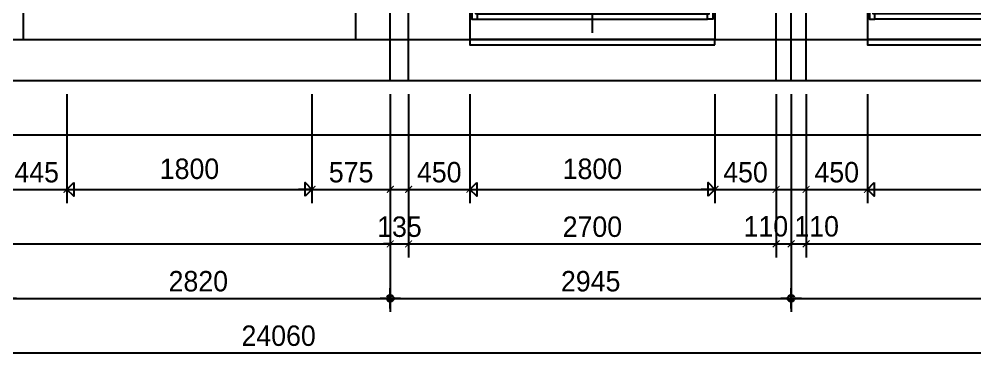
# Model space of a CAD drawing. Header units: millimetres. Extents: x -24416 to 92204, y -190080 to 23760.
# Drawn here: x 69383 to 76405, y -120941 to -118491 of the extents above; entities that cross this region are included whole.
import ezdxf
from ezdxf.xclip import XClip

# ---------------------------------------------------------------- set-up
doc = ezdxf.new("R2010")
doc.units = ezdxf.units.MM
doc.header["$LTSCALE"] = 50
doc.header["$XCLIPFRAME"] = 0
doc.linetypes.add('AUDIT_D_220706163347-0', pattern=[0])
doc.linetypes.add('CEN', pattern=[62, 60, -1, 0, -1])
doc.layers.get('defpoints').update_dxf_attribs({"color": 139})
for name, color, linetype in [('AA-XXXX-DIMS', 7, 'Continuous'), ('ARDM', 7, 'Continuous'), ('CEN_CON', 1, 'CEN'), ('CONC', 2, 'Continuous'), ('DIM', 7, 'AUDIT_D_220706163347-0'), ('ELE3_CON', 7, 'Continuous'), ('WIN', 4, 'Continuous'), ('X - 단위세대$0$ETC', 6, 'Continuous')]:
    doc.layers.add(name, color=color, linetype=linetype)
doc.layers.add('Defpoint', color=135, linetype='Continuous', plot=False)
doc.layers.add('MC', color=135, linetype='Continuous', plot=False)
doc.styles.add('HAUD01', font='Dotum.ttf')
doc.styles.add('맑은고딕', font='malgun.ttf', dxfattribs={"width": 0.9})
doc.dimstyles.new('DIM-50', dxfattribs={"dimscale": 50, "dimtxt": 3, "dimasz": 1, "dimexe": 2, "dimexo": 2, "dimgap": 1, "dimtad": 1, "dimdec": 0, "dimzin": 0, "dimdsep": 46, "dimtxsty": '맑은고딕', "dimblk1": 'DIMDOT', "dimblk2": 'DIMDOT', "dimsah": 1, "dimcen": 0.09, "dimdle": 2, "dimclrd": 7, "dimclre": 7, "dimclrt": 3, "dimadec": 0, "dimazin": 0, "dimtfac": 1, "dimtdec": 0, "dimtix": 1, "dimtmove": 2, "dimatfit": 3, "dimldrblk": 'DIMDOT', "dimfxl": 1, "dimtolj": 1, "dimtzin": 0, "dimarcsym": 0})
doc.dimstyles.new('MCDIM-50', dxfattribs={"dimscale": 50, "dimtxt": 3, "dimasz": 1, "dimexe": 2, "dimexo": 2, "dimgap": 1, "dimtad": 1, "dimdec": 0, "dimzin": 0, "dimdsep": 46, "dimtxsty": '맑은고딕', "dimblk1": 'ARCHTICK', "dimblk2": 'ARCHTICK', "dimsah": 1, "dimcen": 0.09, "dimdle": 2, "dimclrd": 7, "dimclre": 7, "dimclrt": 3, "dimadec": 0, "dimazin": 0, "dimtfac": 1, "dimtdec": 0, "dimtix": 1, "dimtmove": 2, "dimatfit": 3, "dimldrblk": 'ARCHTICK', "dimfxl": 1, "dimtolj": 1, "dimtzin": 0, "dimarcsym": 0})
doc.dimstyles.new('외부100-win', dxfattribs={"dimscale": 50, "dimtxt": 3, "dimasz": 1, "dimexe": 2, "dimexo": 2.5, "dimgap": 1.5, "dimtad": 1, "dimdec": 0, "dimzin": 0, "dimdsep": 46, "dimtxsty": '맑은고딕', "dimblk": 'DO2-2', "dimblk1": 'DO2-2', "dimblk2": 'DIMDOT', "dimcen": 0.09, "dimdle": 2, "dimclrd": 7, "dimclre": 7, "dimclrt": 3, "dimadec": 0, "dimazin": 0, "dimtfac": 1, "dimtdec": 0, "dimtix": 1, "dimtmove": 2, "dimatfit": 3, "dimldrblk": 'DO2-2', "dimfxl": 1, "dimtolj": 1, "dimtzin": 0, "dimarcsym": 0})

# ---------------------------------------------------------------- blocks, each defined once
blk = doc.blocks.new('WIN_이중창_3300-2')
at = {"layer": 'Defpoint'}
for p, q in [((-15, 240), (-15, 0)), ((3285, 240), (3285, 0))]:
    blk.add_line(p, q, dxfattribs=at)
at = {"layer": 'WIN'}
for p, q in [((900, -100), (900, 340)), ((2370, -100), (2370, 340))]:
    blk.add_line(p, q, dxfattribs=at)
at = {"layer": 'WIN', "color": 8}
for p, q in [((3242, 240), (28, 240)), ((880, 237), (73, 237)), ((3197, 237), (2390, 237)), ((3230, 158), (40, 158)), ((880, 202), (73, 202)), ((2350, 196), (920, 196)), ((2350, 161), (920, 161)), ((3197, 202), (2390, 202)), ((3230, 120), (40, 120)), ((880, 117), (73, 117)), ((880, 82), (73, 82)), ((2350, 76), (920, 76)), ((3197, 117), (2390, 117)), ((3197, 82), (2390, 82)), ((3230, 38), (40, 38)), ((3230, 0), (40, 0)), ((2350, 41), (920, 41))]:
    blk.add_line(p, q, dxfattribs=at)
at = {"layer": 'WIN'}
for points in [[(40, 158), (28, 158), (28, 240), (0, 240), (0, 120), (40, 120), (40, 158)], [(73, 216.5), (73, 202), (33, 202), (33, 237), (73, 237), (73, 222.5)], [(887, 222.5), (887, 216.5), (66, 216.5), (66, 222.5), (887, 222.5)], [(880, 216.5), (880, 202), (920, 202), (920, 237), (880, 237), (880, 222.5)], [(2390, 216.5), (2390, 202), (2350, 202), (2350, 237), (2390, 237), (2390, 222.5)], [(3204, 222.5), (3204, 216.5), (2383, 216.5), (2383, 222.5), (3204, 222.5)], [(3197, 216.5), (3197, 202), (3237, 202), (3237, 237), (3197, 237), (3197, 222.5)], [(3230, 158), (3242, 158), (3242, 240), (3270, 240), (3270, 120), (3230, 120), (3230, 158)], [(920, 175.5), (920, 161), (880, 161), (880, 196), (920, 196), (920, 181.5)], [(2357, 181.5), (2357, 175.5), (913, 175.5), (913, 181.5), (2357, 181.5)], [(2350, 175.5), (2350, 161), (2390, 161), (2390, 196), (2350, 196), (2350, 181.5)], [(40, 38), (28, 38), (28, 120), (0, 120), (0, 0), (40, 0), (40, 38)], [(73, 96.5), (73, 82), (33, 82), (33, 117), (73, 117), (73, 102.5)], [(887, 102.5), (887, 96.5), (66, 96.5), (66, 102.5), (887, 102.5)], [(880, 96.5), (880, 82), (920, 82), (920, 117), (880, 117), (880, 102.5)], [(920, 55.5), (920, 41), (880, 41), (880, 76), (920, 76), (920, 61.5)], [(2390, 96.5), (2390, 82), (2350, 82), (2350, 117), (2390, 117), (2390, 102.5)], [(2350, 55.5), (2350, 41), (2390, 41), (2390, 76), (2350, 76), (2350, 61.5)], [(3204, 102.5), (3204, 96.5), (2383, 96.5), (2383, 102.5), (3204, 102.5)], [(3197, 96.5), (3197, 82), (3237, 82), (3237, 117), (3197, 117), (3197, 102.5)], [(3230, 38), (3242, 38), (3242, 120), (3270, 120), (3270, 0), (3230, 0), (3230, 38)], [(2357, 61.5), (2357, 55.5), (913, 55.5), (913, 61.5), (2357, 61.5)]]:
    blk.add_lwpolyline(points, dxfattribs=at)
blk = doc.blocks.new('WIN_이중창_1800')
at = {"layer": 'Defpoint'}
for p, q in [((-15, 240), (-15, 0)), ((1785, 240), (1785, 0))]:
    blk.add_line(p, q, dxfattribs=at)
at = {"layer": 'WIN'}
blk.add_line((885, -100), (885, 340), dxfattribs=at)
at = {"layer": 'WIN', "color": 8}
for p, q in [((1742, 240), (28, 240)), ((1697, 237), (905, 237)), ((1730, 158), (40, 158)), ((865, 196), (73, 196)), ((865, 161), (73, 161)), ((1697, 202), (905, 202)), ((1730, 120), (40, 120)), ((865, 76), (73, 76)), ((1697, 117), (905, 117)), ((1697, 82), (905, 82)), ((1730, 38), (40, 38)), ((1730, 0), (40, 0)), ((865, 41), (73, 41))]:
    blk.add_line(p, q, dxfattribs=at)
at = {"layer": 'WIN'}
for points in [[(40, 158), (28, 158), (28, 240), (0, 240), (0, 120), (40, 120), (40, 158)], [(905, 216.5), (905, 202), (865, 202), (865, 237), (905, 237), (905, 222.5)], [(1704, 222.5), (1704, 216.5), (898, 216.5), (898, 222.5), (1704, 222.5)], [(1697, 216.5), (1697, 202), (1737, 202), (1737, 237), (1697, 237), (1697, 222.5)], [(1730, 158), (1742, 158), (1742, 240), (1770, 240), (1770, 120), (1730, 120), (1730, 158)], [(73, 175.5), (73, 161), (33, 161), (33, 196), (73, 196), (73, 181.5)], [(872, 181.5), (872, 175.5), (66, 175.5), (66, 181.5), (872, 181.5)], [(865, 175.5), (865, 161), (905, 161), (905, 196), (865, 196), (865, 181.5)], [(40, 38), (28, 38), (28, 120), (0, 120), (0, 0), (40, 0), (40, 38)], [(73, 55.5), (73, 41), (33, 41), (33, 76), (73, 76), (73, 61.5)], [(905, 96.5), (905, 82), (865, 82), (865, 117), (905, 117), (905, 102.5)], [(865, 55.5), (865, 41), (905, 41), (905, 76), (865, 76), (865, 61.5)], [(1704, 102.5), (1704, 96.5), (898, 96.5), (898, 102.5), (1704, 102.5)], [(1697, 96.5), (1697, 82), (1737, 82), (1737, 117), (1697, 117), (1697, 102.5)], [(1730, 38), (1742, 38), (1742, 120), (1770, 120), (1770, 0), (1730, 0), (1730, 38)], [(872, 61.5), (872, 55.5), (66, 55.5), (66, 61.5), (872, 61.5)]]:
    blk.add_lwpolyline(points, dxfattribs=at)
blk = doc.blocks.new('U-121A(확장)1', base_point=(300293.2, -148733.3))
at = {"layer": 'CEN_CON'}
for p, q in [((317448.2, -149033.3), (317448.2, -144608.3)), ((320393.2, -149033.3), (320393.2, -144608.3)), ((314628.2, -148733.3), (329263.2, -148733.3))]:
    blk.add_line(p, q, dxfattribs=at)
at = {"layer": 'CONC'}
for p, q in [((314753.2, -148733.3), (314753.2, -145098.3)), ((317193.2, -145098.3), (317193.2, -148733.3)), ((318033.2, -148533.3), (318033.2, -148733.3)), ((319833.2, -148533.3), (319833.2, -148733.3)), ((320953.2, -148533.3), (320953.2, -148733.3)), ((314628.2, -148733.3), (314753.2, -148733.3)), ((317193.2, -148733.3), (318033.2, -148733.3)), ((319833.2, -148733.3), (320953.2, -148733.3))]:
    blk.add_line(p, q, dxfattribs=at)
at = {"layer": 'ELE3_CON'}
for p, q in [((314753.2, -148733.3), (317193.2, -148733.3)), ((319833.2, -148733.3), (318033.2, -148733.3)), ((324253.2, -148733.3), (320953.2, -148733.3))]:
    blk.add_line(p, q, dxfattribs=at)
at = {"layer": 'MC'}
for p, q in [((317583.2, -149033.3), (317583.2, -144608.3)), ((320283.2, -149033.3), (320283.2, -144608.3)), ((320503.2, -149033.3), (320503.2, -144608.3))]:
    blk.add_line(p, q, dxfattribs=at)
at = {"layer": 'X - 단위세대$0$ETC'}
for points in [[(319833.2, -148773.3), (319833.2, -148733.3), (318033.2, -148733.3), (318033.2, -148773.3), (319833.2, -148773.3)], [(324253.2, -148773.3), (324253.2, -148733.3), (320953.2, -148733.3), (320953.2, -148773.3), (324253.2, -148773.3)]]:
    blk.add_lwpolyline(points, dxfattribs=at)
at = {"layer": 'WIN', "xscale": -1}
blk.add_blockref('WIN_이중창_1800', (319818.2, -148583.3), dxfattribs=at)
at = {"layer": 'WIN'}
blk.add_blockref('WIN_이중창_3300-2', (320968.2, -148583.3), dxfattribs=at)
blk = doc.blocks.new('_ArchTick')
at = {"color": 0, "linetype": 'ByBlock', "const_width": 0.15}
blk.add_lwpolyline([(-0.5, -0.5), (0.5, 0.5)], dxfattribs=at)
blk = doc.blocks.new('*D89')
at = {"layer": 'defpoints', "color": 0, "linetype": 'ByBlock', "transparency": 16777216}
for p in [(22222.4, -142700.7), (22667.4, -142700.7), (22667.4, -143500.7)]:
    blk.add_point(p, dxfattribs=at)
at = {"layer": 'DIM', "color": 7, "linetype": 'ByBlock', "lineweight": -2, "transparency": 16777216}
for p, q in [((22222.4, -142800.7), (22222.4, -143600.7)), ((22667.4, -142800.7), (22667.4, -143600.7)), ((22122.4, -143500.7), (22767.4, -143500.7))]:
    blk.add_line(p, q, dxfattribs=at)
at = {"layer": 'DIM', "color": 7, "linetype": 'ByBlock', "lineweight": -2, "transparency": 16777216, "xscale": 50, "yscale": 50, "zscale": 50, "rotation": 180}
blk.add_blockref('_ArchTick', (22222.4, -143500.7), dxfattribs=at)
at = {"layer": 'DIM', "color": 7, "linetype": 'ByBlock', "lineweight": -2, "transparency": 16777216, "xscale": 50, "yscale": 50, "zscale": 50}
blk.add_blockref('_ArchTick', (22667.4, -143500.7), dxfattribs=at)
at = {"layer": 'DIM', "color": 3, "linetype": 'ByBlock', "transparency": 16777216, "insert": (22444.9, -143375.6), "char_height": 150, "attachment_point": 5, "style": 'HAUD01'}
blk.add_mtext('\\A1;445', dxfattribs=at)
blk = doc.blocks.new('DO2-2')
at = {"layer": 'ARDM'}
blk.add_line((0, 0), (-2, 0), dxfattribs=at)
blk.add_lwpolyline([(-1, -1), (-1, 1), (0, 0)], close=True, dxfattribs=at)
blk = doc.blocks.new('*D90')
at = {"layer": 'defpoints', "color": 0, "linetype": 'ByBlock', "transparency": 16777216}
for p in [(22667.4, -142700.7), (24467.4, -142700.7), (24467.4, -143500.7)]:
    blk.add_point(p, dxfattribs=at)
at = {"layer": 'DIM', "color": 7, "linetype": 'ByBlock', "lineweight": -2, "transparency": 16777216}
for p, q in [((22667.4, -142825.7), (22667.4, -143600.7)), ((24467.4, -142825.7), (24467.4, -143600.7)), ((22717.4, -143500.7), (24417.4, -143500.7))]:
    blk.add_line(p, q, dxfattribs=at)
at = {"layer": 'DIM', "color": 7, "linetype": 'ByBlock', "lineweight": -2, "transparency": 16777216, "xscale": 50, "yscale": 50, "zscale": 50, "rotation": 180}
blk.add_blockref('DO2-2', (22667.4, -143500.7), dxfattribs=at)
at = {"layer": 'DIM', "color": 7, "linetype": 'ByBlock', "lineweight": -2, "transparency": 16777216, "xscale": 50, "yscale": 50, "zscale": 50}
blk.add_blockref('DO2-2', (24467.4, -143500.7), dxfattribs=at)
at = {"layer": 'DIM', "color": 3, "linetype": 'ByBlock', "transparency": 16777216, "insert": (23567.4, -143350.6), "char_height": 150, "attachment_point": 5, "style": 'HAUD01'}
blk.add_mtext('\\A1;1800', dxfattribs=at)
blk = doc.blocks.new('DIMDOT')
at = {"layer": 'AA-XXXX-DIMS'}
for p, q in [((0, -1.5), (0, 1.5)), ((-1.5, 0), (1.5, 0))]:
    blk.add_line(p, q, dxfattribs=at)
for radius in [0.5, 0.25]:
    blk.add_circle((0, 0), radius, dxfattribs=at)
blk = doc.blocks.new('*D91')
at = {"layer": 'defpoints', "color": 0, "linetype": 'ByBlock', "transparency": 16777216}
for p in [(24467.4, -142700.7), (25042.4, -142700.7), (25042.4, -143500.7)]:
    blk.add_point(p, dxfattribs=at)
at = {"layer": 'DIM', "color": 7, "linetype": 'ByBlock', "lineweight": -2, "transparency": 16777216}
for p, q in [((24467.4, -142800.7), (24467.4, -143600.7)), ((25042.4, -142800.7), (25042.4, -143600.7)), ((24367.4, -143500.7), (25142.4, -143500.7))]:
    blk.add_line(p, q, dxfattribs=at)
at = {"layer": 'DIM', "color": 7, "linetype": 'ByBlock', "lineweight": -2, "transparency": 16777216, "xscale": 50, "yscale": 50, "zscale": 50, "rotation": 180}
blk.add_blockref('_ArchTick', (24467.4, -143500.7), dxfattribs=at)
at = {"layer": 'DIM', "color": 7, "linetype": 'ByBlock', "lineweight": -2, "transparency": 16777216, "xscale": 50, "yscale": 50, "zscale": 50}
blk.add_blockref('_ArchTick', (25042.4, -143500.7), dxfattribs=at)
at = {"layer": 'DIM', "color": 3, "linetype": 'ByBlock', "transparency": 16777216, "insert": (24754.9, -143375.6), "char_height": 150, "attachment_point": 5, "style": 'HAUD01'}
blk.add_mtext('\\A1;575', dxfattribs=at)
blk = doc.blocks.new('*D750')
at = {"layer": 'defpoints', "color": 0, "transparency": 16777216}
for p in [(22222.4, -142700.7), (25042.4, -142700.7), (25042.4, -144300.7)]:
    blk.add_point(p, dxfattribs=at)
at = {"layer": 'DIM', "color": 7, "lineweight": -2, "transparency": 16777216}
for p, q in [((22222.4, -142800.7), (22222.4, -144400.7)), ((25042.4, -142800.7), (25042.4, -144400.7)), ((22272.4, -144300.7), (24992.4, -144300.7))]:
    blk.add_line(p, q, dxfattribs=at)
at = {"layer": 'DIM', "color": 7, "lineweight": -2, "transparency": 16777216, "xscale": 50, "yscale": 50, "zscale": 50, "rotation": 180}
blk.add_blockref('DIMDOT', (22222.4, -144300.7), dxfattribs=at)
at = {"layer": 'DIM', "color": 7, "lineweight": -2, "transparency": 16777216, "xscale": 50, "yscale": 50, "zscale": 50}
blk.add_blockref('DIMDOT', (25042.4, -144300.7), dxfattribs=at)
at = {"layer": 'DIM', "color": 3, "transparency": 16777216, "insert": (23632.4, -144175.6), "char_height": 150, "attachment_point": 5, "style": 'HAUD01'}
blk.add_mtext('\\A1;2820', dxfattribs=at)
blk = doc.blocks.new('*D751')
at = {"layer": 'defpoints', "color": 0, "transparency": 16777216}
for p in [(25042.4, -142700.7), (27987.4, -142700.7), (27987.4, -144300.7)]:
    blk.add_point(p, dxfattribs=at)
at = {"layer": 'DIM', "color": 7, "lineweight": -2, "transparency": 16777216}
for p, q in [((25042.4, -142800.7), (25042.4, -144400.7)), ((27987.4, -142800.7), (27987.4, -144400.7)), ((25092.4, -144300.7), (27937.4, -144300.7))]:
    blk.add_line(p, q, dxfattribs=at)
at = {"layer": 'DIM', "color": 7, "lineweight": -2, "transparency": 16777216, "xscale": 50, "yscale": 50, "zscale": 50, "rotation": 180}
blk.add_blockref('DIMDOT', (25042.4, -144300.7), dxfattribs=at)
at = {"layer": 'DIM', "color": 7, "lineweight": -2, "transparency": 16777216, "xscale": 50, "yscale": 50, "zscale": 50}
blk.add_blockref('DIMDOT', (27987.4, -144300.7), dxfattribs=at)
at = {"layer": 'DIM', "color": 3, "transparency": 16777216, "insert": (26514.9, -144175.6), "char_height": 150, "attachment_point": 5, "style": 'HAUD01'}
blk.add_mtext('\\A1;2945', dxfattribs=at)
blk = doc.blocks.new('*D752')
at = {"layer": 'defpoints', "color": 0, "transparency": 16777216}
for p in [(27987.4, -142700.7), (32407.4, -142700.7), (32407.4, -144300.7)]:
    blk.add_point(p, dxfattribs=at)
at = {"layer": 'DIM', "color": 7, "lineweight": -2, "transparency": 16777216}
for p, q in [((27987.4, -142800.7), (27987.4, -144400.7)), ((32407.4, -142800.7), (32407.4, -144400.7)), ((28037.4, -144300.7), (32357.4, -144300.7))]:
    blk.add_line(p, q, dxfattribs=at)
at = {"layer": 'DIM', "color": 7, "lineweight": -2, "transparency": 16777216, "xscale": 50, "yscale": 50, "zscale": 50, "rotation": 180}
blk.add_blockref('DIMDOT', (27987.4, -144300.7), dxfattribs=at)
at = {"layer": 'DIM', "color": 7, "lineweight": -2, "transparency": 16777216, "xscale": 50, "yscale": 50, "zscale": 50}
blk.add_blockref('DIMDOT', (32407.4, -144300.7), dxfattribs=at)
at = {"layer": 'DIM', "color": 3, "transparency": 16777216, "insert": (30197.4, -144175.6), "char_height": 150, "attachment_point": 5, "style": 'HAUD01'}
blk.add_mtext('\\A1;4420', dxfattribs=at)
blk = doc.blocks.new('*D754')
at = {"layer": 'defpoints', "color": 0, "transparency": 16777216}
for p in [(12192.4, -142700.7), (36252.4, -142700.7), (36252.4, -144700.7)]:
    blk.add_point(p, dxfattribs=at)
at = {"layer": 'DIM', "color": 7, "lineweight": -2, "transparency": 16777216}
for p, q in [((12192.4, -142800.7), (12192.4, -144800.7)), ((36252.4, -142800.7), (36252.4, -144800.7)), ((12242.4, -144700.7), (36202.4, -144700.7))]:
    blk.add_line(p, q, dxfattribs=at)
at = {"layer": 'DIM', "color": 7, "lineweight": -2, "transparency": 16777216, "xscale": 50, "yscale": 50, "zscale": 50, "rotation": 180}
blk.add_blockref('DIMDOT', (12192.4, -144700.7), dxfattribs=at)
at = {"layer": 'DIM', "color": 7, "lineweight": -2, "transparency": 16777216, "xscale": 50, "yscale": 50, "zscale": 50}
blk.add_blockref('DIMDOT', (36252.4, -144700.7), dxfattribs=at)
at = {"layer": 'DIM', "color": 3, "transparency": 16777216, "insert": (24222.4, -144575.6), "char_height": 150, "attachment_point": 5, "style": 'HAUD01'}
blk.add_mtext('\\A1;24060', dxfattribs=at)
blk = doc.blocks.new('*D764')
at = {"layer": 'defpoints', "color": 0, "linetype": 'ByBlock', "transparency": 16777216}
for p in [(25042.4, -142700.7), (25177.4, -142700.7), (25177.4, -143900.7)]:
    blk.add_point(p, dxfattribs=at)
at = {"layer": 'DIM', "color": 7, "linetype": 'ByBlock', "lineweight": -2, "transparency": 16777216}
for p, q in [((25042.4, -142800.7), (25042.4, -144000.7)), ((25177.4, -142800.7), (25177.4, -144000.7)), ((25042.4, -143900.7), (24992.4, -143900.7)), ((25042.4, -143900.7), (25177.4, -143900.7)), ((25177.4, -143900.7), (25227.4, -143900.7))]:
    blk.add_line(p, q, dxfattribs=at)
at = {"layer": 'DIM', "color": 7, "linetype": 'ByBlock', "lineweight": -2, "transparency": 16777216, "xscale": 50, "yscale": 50, "zscale": 50}
blk.add_blockref('_ArchTick', (25042.4, -143900.7), dxfattribs=at)
at = {"layer": 'DIM', "color": 7, "linetype": 'ByBlock', "lineweight": -2, "transparency": 16777216, "xscale": 50, "yscale": 50, "zscale": 50, "rotation": 180}
blk.add_blockref('_ArchTick', (25177.4, -143900.7), dxfattribs=at)
at = {"layer": 'DIM', "color": 3, "linetype": 'ByBlock', "transparency": 16777216, "insert": (25109.9, -143775.6), "char_height": 150, "attachment_point": 5, "style": 'HAUD01'}
blk.add_mtext('\\A1;135', dxfattribs=at)
blk = doc.blocks.new('*D765')
at = {"layer": 'defpoints', "color": 0, "linetype": 'ByBlock', "transparency": 16777216}
for p in [(25177.4, -142700.7), (27877.4, -142700.7), (27877.4, -143900.7)]:
    blk.add_point(p, dxfattribs=at)
at = {"layer": 'DIM', "color": 7, "linetype": 'ByBlock', "lineweight": -2, "transparency": 16777216}
for p, q in [((25177.4, -142800.7), (25177.4, -144000.7)), ((27877.4, -142800.7), (27877.4, -144000.7)), ((25077.4, -143900.7), (27977.4, -143900.7))]:
    blk.add_line(p, q, dxfattribs=at)
at = {"layer": 'DIM', "color": 7, "linetype": 'ByBlock', "lineweight": -2, "transparency": 16777216, "xscale": 50, "yscale": 50, "zscale": 50, "rotation": 180}
blk.add_blockref('_ArchTick', (25177.4, -143900.7), dxfattribs=at)
at = {"layer": 'DIM', "color": 7, "linetype": 'ByBlock', "lineweight": -2, "transparency": 16777216, "xscale": 50, "yscale": 50, "zscale": 50}
blk.add_blockref('_ArchTick', (27877.4, -143900.7), dxfattribs=at)
at = {"layer": 'DIM', "color": 3, "linetype": 'ByBlock', "transparency": 16777216, "insert": (26527.4, -143775.6), "char_height": 150, "attachment_point": 5, "style": 'HAUD01'}
blk.add_mtext('\\A1;2700', dxfattribs=at)
blk = doc.blocks.new('*D766')
at = {"layer": 'defpoints', "color": 0, "linetype": 'ByBlock', "transparency": 16777216}
for p in [(27877.4, -142700.7), (27987.4, -142700.7), (27987.4, -143900.7)]:
    blk.add_point(p, dxfattribs=at)
at = {"layer": 'DIM', "color": 7, "linetype": 'ByBlock', "lineweight": -2, "transparency": 16777216}
for p, q in [((27877.4, -142800.7), (27877.4, -144000.7)), ((27987.4, -142800.7), (27987.4, -144000.7)), ((27777.4, -143900.7), (28087.4, -143900.7))]:
    blk.add_line(p, q, dxfattribs=at)
at = {"layer": 'DIM', "color": 7, "linetype": 'ByBlock', "lineweight": -2, "transparency": 16777216, "xscale": 50, "yscale": 50, "zscale": 50, "rotation": 180}
blk.add_blockref('_ArchTick', (27877.4, -143900.7), dxfattribs=at)
at = {"layer": 'DIM', "color": 7, "linetype": 'ByBlock', "lineweight": -2, "transparency": 16777216, "xscale": 50, "yscale": 50, "zscale": 50}
blk.add_blockref('_ArchTick', (27987.4, -143900.7), dxfattribs=at)
at = {"layer": 'DIM', "color": 3, "linetype": 'ByBlock', "transparency": 16777216, "insert": (27801.8, -143772.8), "char_height": 150, "attachment_point": 5, "style": 'HAUD01'}
blk.add_mtext('\\A1;110', dxfattribs=at)
blk = doc.blocks.new('*D767')
at = {"layer": 'defpoints', "color": 0, "linetype": 'ByBlock', "transparency": 16777216}
for p in [(27987.4, -142700.7), (28097.4, -142700.7), (28097.4, -143900.7)]:
    blk.add_point(p, dxfattribs=at)
at = {"layer": 'DIM', "color": 7, "linetype": 'ByBlock', "lineweight": -2, "transparency": 16777216}
for p, q in [((27987.4, -142800.7), (27987.4, -144000.7)), ((28097.4, -142800.7), (28097.4, -144000.7)), ((27887.4, -143900.7), (28197.4, -143900.7))]:
    blk.add_line(p, q, dxfattribs=at)
at = {"layer": 'DIM', "color": 7, "linetype": 'ByBlock', "lineweight": -2, "transparency": 16777216, "xscale": 50, "yscale": 50, "zscale": 50, "rotation": 180}
blk.add_blockref('_ArchTick', (27987.4, -143900.7), dxfattribs=at)
at = {"layer": 'DIM', "color": 7, "linetype": 'ByBlock', "lineweight": -2, "transparency": 16777216, "xscale": 50, "yscale": 50, "zscale": 50}
blk.add_blockref('_ArchTick', (28097.4, -143900.7), dxfattribs=at)
at = {"layer": 'DIM', "color": 3, "linetype": 'ByBlock', "transparency": 16777216, "insert": (28174.9, -143772.8), "char_height": 150, "attachment_point": 5, "style": 'HAUD01'}
blk.add_mtext('\\A1;110', dxfattribs=at)
blk = doc.blocks.new('*D768')
at = {"layer": 'defpoints', "color": 0, "linetype": 'ByBlock', "transparency": 16777216}
for p in [(28097.4, -142700.7), (32297.4, -142700.7), (32297.4, -143900.7)]:
    blk.add_point(p, dxfattribs=at)
at = {"layer": 'DIM', "color": 7, "linetype": 'ByBlock', "lineweight": -2, "transparency": 16777216}
for p, q in [((28097.4, -142800.7), (28097.4, -144000.7)), ((32297.4, -142800.7), (32297.4, -144000.7)), ((27997.4, -143900.7), (32397.4, -143900.7))]:
    blk.add_line(p, q, dxfattribs=at)
at = {"layer": 'DIM', "color": 7, "linetype": 'ByBlock', "lineweight": -2, "transparency": 16777216, "xscale": 50, "yscale": 50, "zscale": 50, "rotation": 180}
blk.add_blockref('_ArchTick', (28097.4, -143900.7), dxfattribs=at)
at = {"layer": 'DIM', "color": 7, "linetype": 'ByBlock', "lineweight": -2, "transparency": 16777216, "xscale": 50, "yscale": 50, "zscale": 50}
blk.add_blockref('_ArchTick', (32297.4, -143900.7), dxfattribs=at)
at = {"layer": 'DIM', "color": 3, "linetype": 'ByBlock', "transparency": 16777216, "insert": (30197.4, -143775.6), "char_height": 150, "attachment_point": 5, "style": 'HAUD01'}
blk.add_mtext('\\A1;4200', dxfattribs=at)
blk = doc.blocks.new('*D782')
at = {"layer": 'defpoints', "color": 0, "linetype": 'ByBlock', "transparency": 16777216}
for p in [(25177.4, -142700.7), (25627.4, -142700.7), (25627.4, -143500.7)]:
    blk.add_point(p, dxfattribs=at)
at = {"layer": 'DIM', "color": 7, "linetype": 'ByBlock', "lineweight": -2, "transparency": 16777216}
for p, q in [((25177.4, -142800.7), (25177.4, -143600.7)), ((25627.4, -142800.7), (25627.4, -143600.7)), ((25077.4, -143500.7), (25727.4, -143500.7))]:
    blk.add_line(p, q, dxfattribs=at)
at = {"layer": 'DIM', "color": 7, "linetype": 'ByBlock', "lineweight": -2, "transparency": 16777216, "xscale": 50, "yscale": 50, "zscale": 50, "rotation": 180}
blk.add_blockref('_ArchTick', (25177.4, -143500.7), dxfattribs=at)
at = {"layer": 'DIM', "color": 7, "linetype": 'ByBlock', "lineweight": -2, "transparency": 16777216, "xscale": 50, "yscale": 50, "zscale": 50}
blk.add_blockref('_ArchTick', (25627.4, -143500.7), dxfattribs=at)
at = {"layer": 'DIM', "color": 3, "linetype": 'ByBlock', "transparency": 16777216, "insert": (25402.4, -143375.6), "char_height": 150, "attachment_point": 5, "style": 'HAUD01'}
blk.add_mtext('\\A1;450', dxfattribs=at)
blk = doc.blocks.new('*D783')
at = {"layer": 'defpoints', "color": 0, "linetype": 'ByBlock', "transparency": 16777216}
for p in [(25627.4, -142700.7), (27427.4, -142700.7), (27427.4, -143500.7)]:
    blk.add_point(p, dxfattribs=at)
at = {"layer": 'DIM', "color": 7, "linetype": 'ByBlock', "lineweight": -2, "transparency": 16777216}
for p, q in [((25627.4, -142825.7), (25627.4, -143600.7)), ((27427.4, -142825.7), (27427.4, -143600.7)), ((25677.4, -143500.7), (27377.4, -143500.7))]:
    blk.add_line(p, q, dxfattribs=at)
at = {"layer": 'DIM', "color": 7, "linetype": 'ByBlock', "lineweight": -2, "transparency": 16777216, "xscale": 50, "yscale": 50, "zscale": 50, "rotation": 180}
blk.add_blockref('DO2-2', (25627.4, -143500.7), dxfattribs=at)
at = {"layer": 'DIM', "color": 7, "linetype": 'ByBlock', "lineweight": -2, "transparency": 16777216, "xscale": 50, "yscale": 50, "zscale": 50}
blk.add_blockref('DO2-2', (27427.4, -143500.7), dxfattribs=at)
at = {"layer": 'DIM', "color": 3, "linetype": 'ByBlock', "transparency": 16777216, "insert": (26527.4, -143350.6), "char_height": 150, "attachment_point": 5, "style": 'HAUD01'}
blk.add_mtext('\\A1;1800', dxfattribs=at)
blk = doc.blocks.new('*D784')
at = {"layer": 'defpoints', "color": 0, "linetype": 'ByBlock', "transparency": 16777216}
for p in [(27427.4, -142700.7), (27877.4, -142700.7), (27877.4, -143500.7)]:
    blk.add_point(p, dxfattribs=at)
at = {"layer": 'DIM', "color": 7, "linetype": 'ByBlock', "lineweight": -2, "transparency": 16777216}
for p, q in [((27427.4, -142800.7), (27427.4, -143600.7)), ((27877.4, -142800.7), (27877.4, -143600.7)), ((27327.4, -143500.7), (27977.4, -143500.7))]:
    blk.add_line(p, q, dxfattribs=at)
at = {"layer": 'DIM', "color": 7, "linetype": 'ByBlock', "lineweight": -2, "transparency": 16777216, "xscale": 50, "yscale": 50, "zscale": 50, "rotation": 180}
blk.add_blockref('_ArchTick', (27427.4, -143500.7), dxfattribs=at)
at = {"layer": 'DIM', "color": 7, "linetype": 'ByBlock', "lineweight": -2, "transparency": 16777216, "xscale": 50, "yscale": 50, "zscale": 50}
blk.add_blockref('_ArchTick', (27877.4, -143500.7), dxfattribs=at)
at = {"layer": 'DIM', "color": 3, "linetype": 'ByBlock', "transparency": 16777216, "insert": (27652.4, -143375.6), "char_height": 150, "attachment_point": 5, "style": 'HAUD01'}
blk.add_mtext('\\A1;450', dxfattribs=at)
blk = doc.blocks.new('*D785')
at = {"layer": 'defpoints', "color": 0, "linetype": 'ByBlock', "transparency": 16777216}
for p in [(28097.4, -142700.7), (28547.4, -142700.7), (28547.4, -143500.7)]:
    blk.add_point(p, dxfattribs=at)
at = {"layer": 'DIM', "color": 7, "linetype": 'ByBlock', "lineweight": -2, "transparency": 16777216}
for p, q in [((28097.4, -142800.7), (28097.4, -143600.7)), ((28547.4, -142800.7), (28547.4, -143600.7)), ((27997.4, -143500.7), (28647.4, -143500.7))]:
    blk.add_line(p, q, dxfattribs=at)
at = {"layer": 'DIM', "color": 7, "linetype": 'ByBlock', "lineweight": -2, "transparency": 16777216, "xscale": 50, "yscale": 50, "zscale": 50, "rotation": 180}
blk.add_blockref('_ArchTick', (28097.4, -143500.7), dxfattribs=at)
at = {"layer": 'DIM', "color": 7, "linetype": 'ByBlock', "lineweight": -2, "transparency": 16777216, "xscale": 50, "yscale": 50, "zscale": 50}
blk.add_blockref('_ArchTick', (28547.4, -143500.7), dxfattribs=at)
at = {"layer": 'DIM', "color": 3, "linetype": 'ByBlock', "transparency": 16777216, "insert": (28322.4, -143375.6), "char_height": 150, "attachment_point": 5, "style": 'HAUD01'}
blk.add_mtext('\\A1;450', dxfattribs=at)
blk = doc.blocks.new('*D786')
at = {"layer": 'defpoints', "color": 0, "linetype": 'ByBlock', "transparency": 16777216}
for p in [(28547.4, -142700.7), (31847.4, -142700.7), (31847.4, -143500.7)]:
    blk.add_point(p, dxfattribs=at)
at = {"layer": 'DIM', "color": 7, "linetype": 'ByBlock', "lineweight": -2, "transparency": 16777216}
for p, q in [((28547.4, -142825.7), (28547.4, -143600.7)), ((31847.4, -142825.7), (31847.4, -143600.7)), ((28597.4, -143500.7), (31797.4, -143500.7))]:
    blk.add_line(p, q, dxfattribs=at)
at = {"layer": 'DIM', "color": 7, "linetype": 'ByBlock', "lineweight": -2, "transparency": 16777216, "xscale": 50, "yscale": 50, "zscale": 50, "rotation": 180}
blk.add_blockref('DO2-2', (28547.4, -143500.7), dxfattribs=at)
at = {"layer": 'DIM', "color": 7, "linetype": 'ByBlock', "lineweight": -2, "transparency": 16777216, "xscale": 50, "yscale": 50, "zscale": 50}
blk.add_blockref('DO2-2', (31847.4, -143500.7), dxfattribs=at)
at = {"layer": 'DIM', "color": 3, "linetype": 'ByBlock', "transparency": 16777216, "insert": (30197.4, -143350.6), "char_height": 150, "attachment_point": 5, "style": 'HAUD01'}
blk.add_mtext('\\A1;3300', dxfattribs=at)
blk = doc.blocks.new('DIM-1108')
at = {"layer": 'DIM'}
for base, p1, p2, picture, middle in [((36252.4, -144700.7), (12192.4, -142700.7), (36252.4, -142700.7), '*D754', (24222.4, -144575.6)), ((25042.4, -144300.7), (22222.4, -142700.7), (25042.4, -142700.7), '*D750', (23632.4, -144175.6)), ((27987.4, -144300.7), (25042.4, -142700.7), (27987.4, -142700.7), '*D751', (26514.9, -144175.6)), ((32407.4, -144300.7), (27987.4, -142700.7), (32407.4, -142700.7), '*D752', (30197.4, -144175.6))]:
    dim = blk.add_linear_dim(base=base, p1=p1, p2=p2, angle=180, dimstyle='DIM-50', override={"dimscale": 50, "dimtxsty": 'HAUD01'}, dxfattribs=at)
    dim.commit()
    dim.dimension.update_dxf_attribs({"geometry": picture, "text_midpoint": middle})
at = {"layer": 'DIM', "linetype": 'ByBlock'}
for base, p1, p2, dimstyle, picture, middle in [((22667.4, -143500.7), (22222.4, -142700.7), (22667.4, -142700.7), 'MCDIM-50', '*D89', (22444.9, -143375.6)), ((24467.4, -143500.7), (22667.4, -142700.7), (24467.4, -142700.7), '외부100-win', '*D90', (23567.4, -143350.6)), ((25042.4, -143500.7), (24467.4, -142700.7), (25042.4, -142700.7), 'MCDIM-50', '*D91', (24754.9, -143375.6)), ((25177.4, -143900.7), (25042.4, -142700.7), (25177.4, -142700.7), 'MCDIM-50', '*D764', (25109.9, -143775.6)), ((27877.4, -143900.7), (25177.4, -142700.7), (27877.4, -142700.7), 'MCDIM-50', '*D765', (26527.4, -143775.6)), ((25627.4, -143500.7), (25177.4, -142700.7), (25627.4, -142700.7), 'MCDIM-50', '*D782', (25402.4, -143375.6)), ((27427.4, -143500.7), (25627.4, -142700.7), (27427.4, -142700.7), '외부100-win', '*D783', (26527.4, -143350.6)), ((27877.4, -143500.7), (27427.4, -142700.7), (27877.4, -142700.7), 'MCDIM-50', '*D784', (27652.4, -143375.6)), ((32297.4, -143900.7), (28097.4, -142700.7), (32297.4, -142700.7), 'MCDIM-50', '*D768', (30197.4, -143775.6)), ((28547.4, -143500.7), (28097.4, -142700.7), (28547.4, -142700.7), 'MCDIM-50', '*D785', (28322.4, -143375.6)), ((31847.4, -143500.7), (28547.4, -142700.7), (31847.4, -142700.7), '외부100-win', '*D786', (30197.4, -143350.6))]:
    dim = blk.add_linear_dim(base=base, p1=p1, p2=p2, angle=180, dimstyle=dimstyle, override={"dimtxsty": 'HAUD01'}, dxfattribs=at)
    dim.commit()
    dim.dimension.update_dxf_attribs({"geometry": picture, "text_midpoint": middle})
for base, p1, p2, picture, middle in [((27987.4, -143900.7), (27877.4, -142700.7), (27987.4, -142700.7), '*D766', (27801.8, -143772.8)), ((28097.4, -143900.7), (27987.4, -142700.7), (28097.4, -142700.7), '*D767', (28174.9, -143772.8))]:
    dim = blk.add_linear_dim(base=base, p1=p1, p2=p2, angle=180, dimstyle='MCDIM-50', override={"dimtxsty": 'HAUD01'}, dxfattribs=at)
    dim.commit()
    dim.dimension.update_dxf_attribs({"geometry": picture, "text_midpoint": middle, "dimtype": 128})

msp = doc.modelspace()

# ---------------------------------------------------------------- linework, layer by layer
at = {"layer": 'defpoints'}
for points in [[(86520.1, -103565.7), (52654.5, -103565.7), (52654.5, -120940.7), (86520.1, -120940.7)], [(86120.1, -103965.7), (53054.5, -103965.7), (53054.5, -120540.7), (86120.1, -120540.7)], [(85720.1, -104365.7), (53454.5, -104365.7), (53454.5, -120140.7), (85720.1, -120140.7)], [(85320.1, -104765.7), (53854.5, -104765.7), (53854.5, -119740.7), (85320.1, -119740.7)], [(84920.1, -105165.7), (54254.5, -105165.7), (54254.5, -119340.7), (84920.1, -119340.7)], [(84520.1, -105565.7), (54654.5, -105565.7), (54654.5, -118940.7), (84520.1, -118940.7)]]:
    msp.add_lwpolyline(points, close=True, dxfattribs=at)

# ---------------------------------------------------------------- block references
msp.add_blockref('DIM-1108', (47067.2, 23760))
ref = msp.add_blockref('U-121A(확장)1', (54954.5, -118640.7))
XClip(ref).set_block_clipping_path([(299993.2395842669, -149033.311332551), (329858.8019320485, -135658.3113325509)])

doc.saveas('drawing.dxf')
